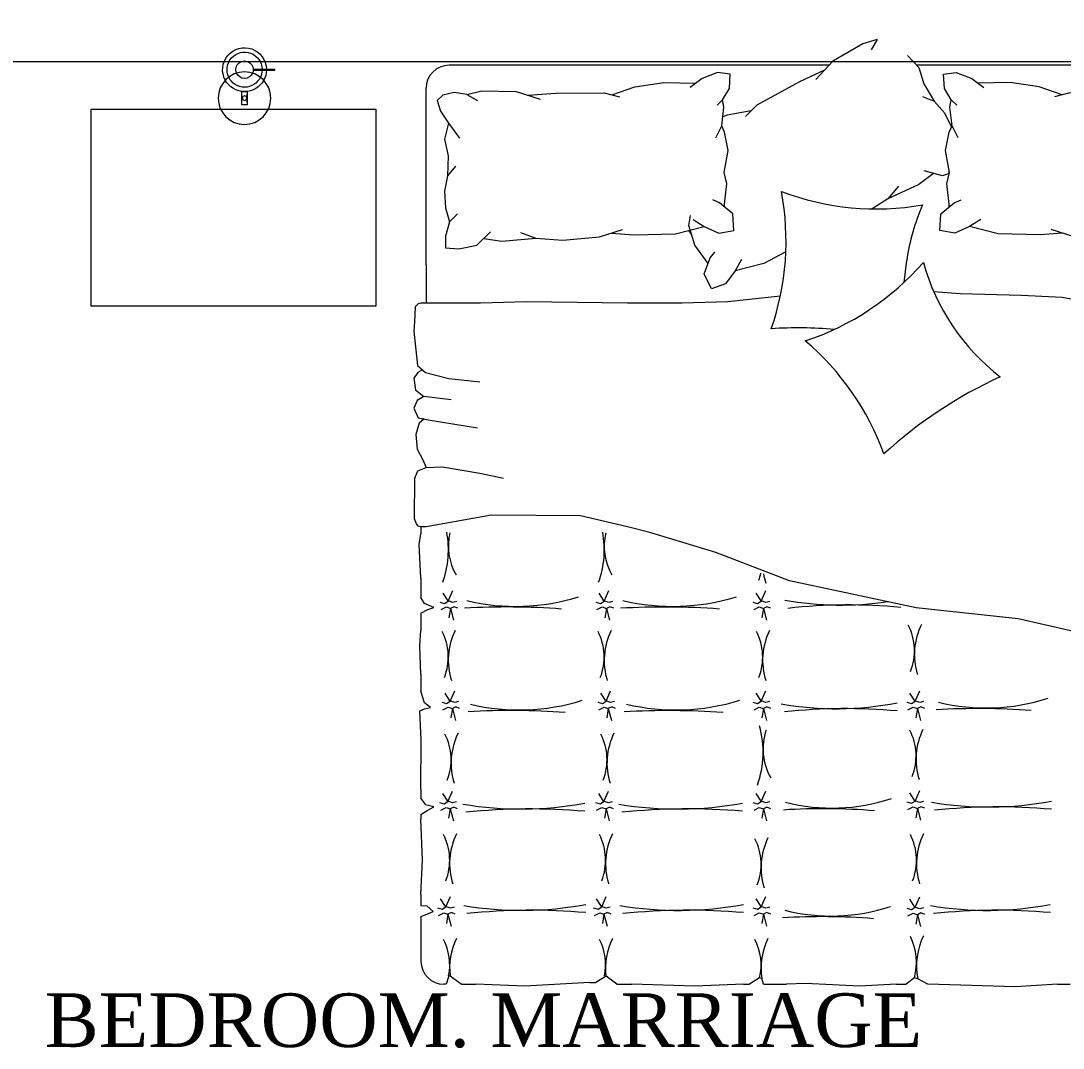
# Model space of a CAD drawing. Header units: millimetres. Extents: x -59 to 123, y 54 to 155.
# Drawn here: x -53.656 to -51.277, y 148.131 to 150.476 of the extents above; entities that cross this region are included whole.
import ezdxf

# ---------------------------------------------------------------- set-up
doc = ezdxf.new("R2010")
doc.units = ezdxf.units.MM
doc.linetypes.add('CONTINUA', pattern=[0])
doc.layers.get('0').update_dxf_attribs({"lineweight": 9})
doc.layers.get('Defpoints').update_dxf_attribs({"lineweight": 0})
doc.layers.add('A-COT', color=8, linetype='Continuous')
doc.layers.add('A-TEX 010', color=7, linetype='Continuous')
doc.layers.add('mobiliario', color=7, linetype='Continuous', lineweight=0)
doc.layers.add('MUROS', color=7, linetype='Continuous', lineweight=80)
doc.styles.add('ROMANS', font='ROMANS.SHX', dxfattribs={"width": 1.35, "height": 0.29})
doc.styles.add('style1', font='arial.ttf', dxfattribs={"height": 0.1})
doc.dimstyles.new('luis1', dxfattribs={"dimtxt": 0.1, "dimasz": 0.08, "dimexe": 0.08, "dimexo": 0.08, "dimgap": 0.08, "dimtad": 2, "dimzin": 4, "dimdsep": 46, "dimtxsty": 'style1', "dimblk": 'ARCHTICK', "dimcen": 2, "dimdle": 0.08, "dimclrd": 256, "dimclre": 256, "dimclrt": 256, "dimadec": 0, "dimazin": 1, "dimtfac": 1, "dimtix": 1, "dimtmove": 0, "dimatfit": 3, "dimfxl": 1, "dimtolj": 1, "dimarcsym": 0})

# ---------------------------------------------------------------- blocks, each defined once
blk = doc.blocks.new('luminaria')
for p, q in [((998.316, 404.5172), (998.316, 404.5197)), ((998.3655, 404.5197), (998.316, 404.5197)), ((998.3655, 404.5172), (998.316, 404.5172)), ((998.3792, 404.4684), (998.3792, 404.4384)), ((998.3917, 404.4684), (998.3792, 404.4684)), ((998.3917, 404.4384), (998.3917, 404.4684)), ((998.3792, 404.4444), (998.3792, 404.4624)), ((998.3792, 404.4484), (998.3792, 404.4584)), ((998.3792, 404.4384), (998.3917, 404.4384))]:
    blk.add_line(p, q)
for radius in [0.06, 0.005]:
    blk.add_circle((998.3855, 404.4534), radius)
for radius, start, end in [(0.05, 331.2643, 178.5675), (0.04, 334.6666, 178.2092), (0.02, 336.782, 203.218), (0.05, 181.4325, 208.7357), (0.04, 181.7908, 205.3334), (0.05, 208.7357, 331.2643), (0.04, 205.3334, 334.6666), (0.02, 203.218, 336.782)]:
    blk.add_arc((998.3855, 404.5184), radius, start, end)
blk = doc.blocks.new('CAMA MATRIMONIAL')
at = {"layer": 'mobiliario'}
for p, q in [((2857.375, 870.6048), (2857.3417, 870.5949)), ((2857.375, 870.6048), (2857.3611, 870.581)), ((2857.3417, 870.5949), (2857.2738, 870.5556)), ((2857.4437, 870.5682), (2857.4698, 870.5406)), ((2857.2648, 870.5459), (2856.3973, 870.5459)), ((2857.2738, 870.5556), (2857.2349, 870.5135)), ((2858.1682, 870.5459), (2857.4647, 870.5459)), ((2857.4698, 870.5406), (2857.4813, 870.5038)), ((2856.3449, 870.0907), (2856.3449, 870.4935)), ((2857.4813, 870.5038), (2857.5047, 870.4643)), ((2857.5394, 870.2988), (2857.5394, 870.3037)), ((2857.0261, 870.2229), (2857.0261, 870.2268)), ((2857.5394, 870.2229), (2857.5394, 870.2268)), ((2856.9513, 870.1591), (2856.9489, 870.1634)), ((2856.3449, 870.0907), (2856.3449, 870.0033)), ((2857.442, 870.1008), (2857.4356, 870.0501)), ((2857.5638, 870.0241), (2857.5039, 870.029)), ((2857.7041, 870.0203), (2857.5638, 870.0241)), ((2856.3449, 870.0033), (2856.3333, 870.0033)), ((2856.3256, 869.8606), (2856.3436, 869.845)), ((2856.3436, 869.845), (2856.3972, 869.831)), ((2856.3972, 869.831), (2856.4674, 869.8233)), ((2856.3245, 869.7812), (2856.3168, 869.7634)), ((2856.3398, 869.7902), (2856.3245, 869.7812)), ((2856.4024, 869.7825), (2856.3398, 869.7902)), ((2856.3168, 869.7634), (2856.3271, 869.7417)), ((2856.3271, 869.7417), (2856.35, 869.7366)), ((2856.35, 869.7366), (2856.4623, 869.7188)), ((2856.345, 869.628), (2856.3826, 869.6295)), ((2856.3826, 869.6295), (2856.4678, 869.615)), ((2856.3192, 869.6034), (2856.3262, 869.6208)), ((2856.3262, 869.6208), (2856.345, 869.628)), ((2856.4678, 869.615), (2856.5213, 869.6035)), ((2856.3333, 869.493), (2856.3333, 869.4768)), ((2856.3449, 869.493), (2856.3333, 869.493)), ((2856.3333, 869.3756), (2856.3333, 869.3312)), ((2856.3333, 869.296), (2856.3333, 869.2561)), ((2856.3333, 869.1565), (2856.3333, 869.118)), ((2856.3333, 868.8943), (2856.3333, 868.8736)), ((2856.3333, 868.8361), (2856.3333, 868.8254)), ((2856.3333, 868.6538), (2856.3333, 868.6277)), ((2856.3333, 868.6032), (2856.3333, 868.5012)), ((2856.7806, 868.4488), (2856.7557, 868.4674)), ((2856.391, 868.4488), (2856.3857, 868.4488)), ((2856.4247, 868.4488), (2856.4585, 868.4488)), ((2856.7187, 868.4528), (2856.7325, 868.4528)), ((2856.7806, 868.4488), (2856.8144, 868.4488)), ((2857.0693, 868.4488), (2857.0831, 868.4488)), ((2857.1149, 868.4488), (2857.1674, 868.4488)), ((2857.418, 868.4488), (2857.441, 868.4488)), ((2857.7864, 868.4488), (2857.8149, 868.4488))]:
    blk.add_line(p, q, dxfattribs=at)
for points in [[(2857.2545, 870.5347), (2857.1973, 870.5079), (2857.1003, 870.4545), (2857.0744, 870.4292)], [(2857.0092, 870.455), (2857.0218, 870.4672), (2857.0375, 870.493), (2857.0393, 870.5255), (2857.0104, 870.5295), (2856.9749, 870.5159), (2856.9475, 870.4951)], [(2857.5563, 870.455), (2857.5437, 870.4672), (2857.528, 870.493), (2857.5262, 870.5255), (2857.5551, 870.5295), (2857.5906, 870.5159), (2857.618, 870.4951)], [(2856.4383, 870.4795), (2856.4722, 870.4873), (2856.5506, 870.4863), (2856.6052, 870.4686)], [(2856.7689, 870.4786), (2856.8213, 870.497), (2856.8876, 870.5068), (2856.9606, 870.505)], [(2857.7966, 870.4786), (2857.7442, 870.497), (2857.6779, 870.5068), (2857.6049, 870.505)], [(2856.4383, 870.4795), (2856.4094, 870.4835), (2856.383, 870.478), (2856.3704, 870.4658), (2856.3776, 870.4414), (2856.3964, 870.4139), (2856.4215, 870.3792)], [(2856.4383, 870.4795), (2856.4621, 870.4657)], [(2856.5777, 870.4775), (2856.6407, 870.4822), (2856.7514, 870.4832), (2856.7864, 870.4739)], [(2857.0061, 870.3803), (2857.0197, 870.4079), (2857.0248, 870.4502), (2857.0218, 870.4672)], [(2857.4784, 870.4748), (2857.5047, 870.4643), (2857.5282, 870.4376), (2857.5448, 870.4033)], [(2857.5594, 870.3803), (2857.5458, 870.4079), (2857.5407, 870.4502), (2857.5437, 870.4672)], [(2857.9878, 870.4775), (2857.9248, 870.4822), (2857.8141, 870.4832), (2857.7791, 870.4739)], [(2857.0873, 870.4419), (2857.0326, 870.4323), (2857.0222, 870.4283)], [(2856.3964, 870.4139), (2856.3872, 870.3771), (2856.3952, 870.3394), (2856.3942, 870.2935)], [(2857.0256, 870.3009), (2857.0346, 870.3515), (2857.0263, 870.393), (2857.0197, 870.4079)], [(2857.5399, 870.3009), (2857.5309, 870.3515), (2857.5392, 870.393), (2857.5458, 870.4079)], [(2856.412, 870.3156), (2856.3942, 870.2935), (2856.3867, 870.2587), (2856.3891, 870.2207), (2856.3986, 870.1888)], [(2857.0257, 870.2232), (2857.0316, 870.275), (2857.0256, 870.3009)], [(2857.5031, 870.2993), (2857.4699, 870.2738), (2857.3987, 870.2413)], [(2857.5394, 870.2986), (2857.5239, 870.2936), (2857.4822, 870.3051)], [(2857.5398, 870.2232), (2857.5339, 870.275), (2857.5399, 870.3009)], [(2857.423, 870.27), (2857.3987, 870.2413), (2857.3631, 870.2182)], [(2856.9544, 870.1939), (2856.9801, 870.1783), (2857.0135, 870.1631), (2857.0476, 870.169), (2857.0453, 870.2071), (2857.0151, 870.2319), (2856.9994, 870.2386)], [(2857.6112, 870.1939), (2857.5854, 870.1783), (2857.552, 870.1631), (2857.5179, 870.169), (2857.5202, 870.2071), (2857.5504, 870.2319), (2857.5661, 870.2386)], [(2856.4166, 870.2071), (2856.3986, 870.1888), (2856.3892, 870.1558), (2856.3889, 870.129), (2856.4196, 870.1271), (2856.4611, 870.1353), (2856.4917, 870.1658)], [(2856.9887, 870.0934), (2856.9582, 870.1357), (2856.9451, 870.1801), (2856.9488, 870.2031)], [(2856.7682, 870.1628), (2856.8189, 870.1589), (2856.9143, 870.1609), (2856.9801, 870.1783)], [(2857.7973, 870.1628), (2857.7466, 870.1589), (2857.6512, 870.1609), (2857.5854, 870.1783)], [(2856.5606, 870.1643), (2856.5958, 870.1511), (2856.6572, 870.1472), (2856.7408, 870.1542), (2856.7933, 870.1708)], [(2856.9507, 870.1612), (2856.9444, 870.1688)], [(2858.0049, 870.1643), (2857.9697, 870.1511), (2857.9083, 870.1472), (2857.8247, 870.1542), (2857.7722, 870.1708)], [(2856.4764, 870.1505), (2856.5179, 870.1445), (2856.5958, 870.1511)], [(2857.0652, 870.1029), (2857.0504, 870.0766), (2857.0287, 870.047), (2856.9962, 870.0355), (2856.9796, 870.0698), (2856.9936, 870.1063), (2857.004, 870.1198)], [(2857.1662, 870.1205), (2857.1163, 870.0937), (2857.0504, 870.0766)], [(2857.1537, 870.0193), (2857.034, 870.0064), (2856.9293, 870.0033), (2856.8051, 870.0033)], [(2858.2207, 869.95), (2858.0191, 869.9747), (2857.797, 870.0158), (2857.7041, 870.0203)], [(2856.3333, 870.0033), (2856.3272, 870.0013), (2856.3204, 869.9945), (2856.3185, 869.9604), (2856.3172, 869.9389)], [(2856.8051, 870.0033), (2856.5738, 870.0064), (2856.4691, 870.0033), (2856.3449, 870.0033)], [(2856.3172, 869.9389), (2856.3256, 869.8606)], [(2856.3369, 869.8508), (2856.3258, 869.845), (2856.3168, 869.8323), (2856.3207, 869.8055), (2856.3398, 869.7902)], [(2856.3403, 869.7388), (2856.3291, 869.7291), (2856.3219, 869.7031), (2856.3248, 869.6699), (2856.3378, 869.6454), (2856.345, 869.628)], [(2856.3333, 869.493), (2856.3267, 869.4942), (2856.3227, 869.4997), (2856.3188, 869.5112), (2856.3192, 869.6034)], [(2856.8051, 869.493), (2856.6971, 869.5175), (2856.4944, 869.5195), (2856.3449, 869.493)], [(2858.2207, 869.1425), (2858.0967, 869.1598), (2857.9704, 869.2183), (2857.8164, 869.2553), (2857.6963, 869.283), (2857.4634, 869.3076), (2857.1748, 869.3691), (2857.0063, 869.4338), (2856.8554, 869.4799), (2856.8051, 869.493)], [(2856.3333, 869.3756), (2856.3291, 869.4523), (2856.3333, 869.4768)], [(2856.3764, 869.3211), (2856.3873, 869.318), (2856.3955, 869.3232), (2856.406, 869.3472)], [(2856.7323, 869.3211), (2856.7432, 869.318), (2856.7514, 869.3232), (2856.7619, 869.3472)], [(2857.0908, 869.3211), (2857.1017, 869.318), (2857.1099, 869.3232), (2857.1204, 869.3472)], [(2856.3333, 869.296), (2856.349, 869.3037), (2856.3628, 869.3083), (2856.3414, 869.3175), (2856.3333, 869.3312)], [(2856.4149, 869.3223), (2856.406, 869.32), (2856.3951, 869.3239), (2856.3838, 869.3417)], [(2856.7708, 869.3223), (2856.7619, 869.32), (2856.751, 869.3239), (2856.7397, 869.3417)], [(2857.1293, 869.3223), (2857.1204, 869.32), (2857.1095, 869.3239), (2857.0982, 869.3417)], [(2856.3792, 869.3037), (2856.3912, 869.3099), (2856.4006, 869.3064), (2856.4079, 869.2796)], [(2856.4173, 869.3068), (2856.4087, 869.3103), (2856.4006, 869.3064), (2856.397, 869.285)], [(2856.7351, 869.3037), (2856.7471, 869.3099), (2856.7565, 869.3064), (2856.7638, 869.2796)], [(2856.7732, 869.3068), (2856.7646, 869.3103), (2856.7565, 869.3064), (2856.753, 869.285)], [(2857.0935, 869.3037), (2857.1056, 869.3099), (2857.1149, 869.3064), (2857.1223, 869.2796)], [(2857.1316, 869.3068), (2857.1231, 869.3103), (2857.1149, 869.3064), (2857.1114, 869.285)], [(2856.3333, 869.1565), (2856.3306, 869.2209), (2856.3333, 869.2561)], [(2856.3333, 868.8943), (2856.3338, 869.0069), (2856.3308, 869.0728), (2856.3415, 869.0774), (2856.3553, 869.0805), (2856.3415, 869.0912), (2856.3333, 869.118)], [(2856.3808, 869.0927), (2856.3917, 869.0896), (2856.3999, 869.0948), (2856.4104, 869.1187)], [(2856.4193, 869.0939), (2856.4104, 869.0915), (2856.3995, 869.0954), (2856.3882, 869.1133)], [(2856.7367, 869.0927), (2856.7476, 869.0896), (2856.7558, 869.0948), (2856.7663, 869.1187)], [(2856.7752, 869.0939), (2856.7663, 869.0915), (2856.7554, 869.0954), (2856.7441, 869.1133)], [(2857.0908, 869.0927), (2857.1017, 869.0896), (2857.1099, 869.0948), (2857.1204, 869.1187)], [(2857.1293, 869.0939), (2857.1204, 869.0915), (2857.1095, 869.0954), (2857.0982, 869.1133)], [(2857.4423, 869.0927), (2857.4531, 869.0896), (2857.4613, 869.0948), (2857.4718, 869.1187)], [(2857.4808, 869.0939), (2857.4718, 869.0915), (2857.4609, 869.0954), (2857.4496, 869.1133)], [(2856.4216, 869.0783), (2856.4131, 869.0818), (2856.4049, 869.0779), (2856.4014, 869.0566)], [(2856.7775, 869.0783), (2856.769, 869.0818), (2856.7608, 869.0779), (2856.7573, 869.0566)], [(2857.1316, 869.0783), (2857.1231, 869.0818), (2857.1149, 869.0779), (2857.1114, 869.0566)], [(2857.4831, 869.0783), (2857.4745, 869.0818), (2857.4664, 869.0779), (2857.4629, 869.0566)], [(2856.3835, 869.0752), (2856.3956, 869.0814), (2856.4049, 869.0779), (2856.4123, 869.0511)], [(2856.7394, 869.0752), (2856.7515, 869.0814), (2856.7608, 869.0779), (2856.7682, 869.0511)], [(2857.0935, 869.0752), (2857.1056, 869.0814), (2857.1149, 869.0779), (2857.1223, 869.0511)], [(2857.445, 869.0752), (2857.457, 869.0814), (2857.4664, 869.0779), (2857.4738, 869.0511)], [(2856.3333, 868.8361), (2856.3492, 868.8461), (2856.363, 868.8537), (2856.3446, 868.8583), (2856.3333, 868.8736)], [(2856.3757, 868.8638), (2856.3866, 868.8607), (2856.3948, 868.8658), (2856.4053, 868.8898)], [(2856.4142, 868.8649), (2856.4053, 868.8626), (2856.3944, 868.8665), (2856.3831, 868.8844)], [(2856.7316, 868.8638), (2856.7425, 868.8607), (2856.7507, 868.8658), (2856.7612, 868.8898)], [(2856.7701, 868.8649), (2856.7612, 868.8626), (2856.7503, 868.8665), (2856.739, 868.8844)], [(2857.0908, 868.8638), (2857.1017, 868.8607), (2857.1099, 868.8658), (2857.1204, 868.8898)], [(2857.1293, 868.8649), (2857.1204, 868.8626), (2857.1095, 868.8665), (2857.0982, 868.8844)], [(2857.4423, 868.8649), (2857.4531, 868.8618), (2857.4613, 868.867), (2857.4718, 868.8909)], [(2857.4808, 868.8661), (2857.4718, 868.8637), (2857.4609, 868.8676), (2857.4496, 868.8855)], [(2856.3784, 868.8463), (2856.3905, 868.8525), (2856.3998, 868.849), (2856.4072, 868.8222)], [(2856.4165, 868.8494), (2856.408, 868.8529), (2856.3998, 868.849), (2856.3963, 868.8276)], [(2856.7343, 868.8463), (2856.7464, 868.8525), (2856.7557, 868.849), (2856.7631, 868.8222)], [(2856.7724, 868.8494), (2856.7639, 868.8529), (2856.7557, 868.849), (2856.7522, 868.8276)], [(2857.0935, 868.8463), (2857.1056, 868.8525), (2857.1149, 868.849), (2857.1223, 868.8222)], [(2857.1316, 868.8494), (2857.1231, 868.8529), (2857.1149, 868.849), (2857.1114, 868.8276)], [(2857.445, 868.8474), (2857.457, 868.8536), (2857.4664, 868.8501), (2857.4738, 868.8233)], [(2857.4831, 868.8505), (2857.4745, 868.854), (2857.4664, 868.8501), (2857.4629, 868.8288)], [(2856.3333, 868.6538), (2856.3369, 868.7327), (2856.3333, 868.8254)], [(2856.3708, 868.6234), (2856.3817, 868.6203), (2856.3899, 868.6254), (2856.4004, 868.6494)], [(2856.4093, 868.6245), (2856.4004, 868.6222), (2856.3895, 868.6261), (2856.3782, 868.644)], [(2856.7267, 868.6234), (2856.7376, 868.6203), (2856.7458, 868.6254), (2856.7563, 868.6494)], [(2856.7652, 868.6245), (2856.7563, 868.6222), (2856.7454, 868.6261), (2856.7341, 868.644)], [(2857.0908, 868.6234), (2857.1017, 868.6203), (2857.1099, 868.6254), (2857.1204, 868.6494)], [(2857.1293, 868.6245), (2857.1204, 868.6222), (2857.1095, 868.6261), (2857.0982, 868.644)], [(2857.4423, 868.6225), (2857.4531, 868.6193), (2857.4613, 868.6245), (2857.4718, 868.6485)], [(2857.4808, 868.6236), (2857.4718, 868.6213), (2857.4609, 868.6252), (2857.4496, 868.6431)], [(2856.3333, 868.6032), (2856.3507, 868.6101), (2856.3614, 868.6147), (2856.3476, 868.627), (2856.3333, 868.6277)], [(2856.3736, 868.6059), (2856.3856, 868.6121), (2856.3949, 868.6086), (2856.4023, 868.5818)], [(2856.4117, 868.609), (2856.4031, 868.6125), (2856.3949, 868.6086), (2856.3914, 868.5872)], [(2856.7295, 868.6059), (2856.7415, 868.6121), (2856.7508, 868.6086), (2856.7582, 868.5818)], [(2856.7676, 868.609), (2856.759, 868.6125), (2856.7508, 868.6086), (2856.7473, 868.5872)], [(2857.0935, 868.6059), (2857.1056, 868.6121), (2857.1149, 868.6086), (2857.1223, 868.5818)], [(2857.1316, 868.609), (2857.1231, 868.6125), (2857.1149, 868.6086), (2857.1114, 868.5872)], [(2857.445, 868.605), (2857.457, 868.6112), (2857.4664, 868.6077), (2857.4738, 868.5809)], [(2857.4831, 868.6081), (2857.4745, 868.6116), (2857.4664, 868.6077), (2857.4629, 868.5863)], [(2856.4247, 868.4488), (2856.3998, 868.4674), (2856.3965, 868.4681), (2856.3908, 868.4488)], [(2856.7557, 868.4674), (2856.7325, 868.4528)], [(2857.1149, 868.4488), (2857.1113, 868.4623), (2857.1063, 868.4635), (2857.0831, 868.4488)], [(2857.7864, 868.4488), (2857.6905, 868.443), (2857.4901, 868.4488), (2857.4675, 868.4614), (2857.4596, 868.4636), (2857.441, 868.4488)], [(2856.7187, 868.4528), (2856.57, 868.4446), (2856.4585, 868.4488)], [(2857.0693, 868.4488), (2856.9584, 868.4446), (2856.8144, 868.4488)], [(2857.418, 868.4488), (2857.3342, 868.4445), (2857.2109, 868.4507), (2857.1674, 868.4488)]]:
    blk.add_lwpolyline(points, dxfattribs=at)
blk.add_lwpolyline([(2856.2305, 869.9959), (2855.5805, 869.9959), (2855.5805, 870.4459), (2856.2305, 870.4459)], close=True, dxfattribs=at)
for centre, radius, start, end in [((2856.3973, 870.4935), 0.0524, 90, 180), ((2856.5547, 870.1449), 0.612, 340.9059, 10.6528), ((2857.3732, 870.8283), 0.6101, 249.159, 279.9254), ((2857.9327, 870.0281), 0.496, 156.3276, 171.5768), ((2857.0196, 870.4964), 0.6101, 288.238, 319.0044), ((2857.9583, 870.2279), 0.496, 195.4066, 232.4063), ((2857.1943, 868.9347), 1.0119, 85.311, 93.4716), ((2856.815, 869.45), 0.612, 19.9849, 49.7318), ((2858.0744, 868.9136), 1.0119, 114.4421, 132.5506), ((2856.1755, 869.4405), 0.2204, 340.2707, 10.4931), ((2856.5281, 869.449), 0.1324, 167.0109, 209.9939), ((2856.5314, 869.4405), 0.2204, 340.2707, 10.4931), ((2856.884, 869.449), 0.1324, 167.0109, 209.9939), ((2856.9855, 869.4182), 0.1278, 338.4806, 345.7602), ((2857.2677, 869.4103), 0.1545, 189.385, 197.3557), ((2856.5496, 869.7893), 0.4782, 256.4981, 287.4473), ((2856.9074, 869.8055), 0.4943, 256.7218, 287.1573), ((2857.291, 870.0502), 0.736, 260.0625, 278.4138), ((2856.5307, 867.6869), 1.6229, 85.6309, 93.4607), ((2856.8885, 867.6224), 1.6873, 85.7151, 93.394), ((2857.3112, 868.0364), 1.278, 84.7287, 96.3004), ((2856.2679, 869.1957), 0.1278, 338.4806, 27.2489), ((2856.5501, 869.1879), 0.1545, 153.8397, 197.3557), ((2856.6238, 869.1957), 0.1278, 338.4806, 27.2489), ((2856.906, 869.1879), 0.1545, 153.8397, 197.3557), ((2856.9855, 869.1957), 0.1278, 338.4806, 27.2489), ((2857.2677, 869.1879), 0.1545, 153.8397, 197.3557), ((2857.3321, 869.2098), 0.1278, 338.4806, 27.2489), ((2857.6143, 869.202), 0.1545, 153.8397, 197.3557), ((2856.5578, 869.553), 0.4782, 256.4981, 287.4473), ((2856.9156, 869.5692), 0.4943, 256.7218, 287.1573), ((2857.2819, 869.8028), 0.7251, 259.988, 281.0142), ((2857.624, 869.54), 0.4606, 256.2425, 287.7787), ((2856.5389, 867.4506), 1.6229, 85.6309, 93.4607), ((2856.8967, 867.3861), 1.6873, 85.7151, 93.394), ((2857.303, 867.7999), 1.278, 84.7287, 96.3004), ((2857.605, 867.5247), 1.5533, 85.534, 93.5375), ((2856.8939, 868.9776), 0.2204, 340.2707, 16.0147), ((2856.2743, 868.9613), 0.1278, 338.4806, 27.2489), ((2856.5565, 868.9535), 0.1545, 153.8397, 197.3557), ((2856.6302, 868.9613), 0.1278, 338.4806, 27.2489), ((2856.9124, 868.9535), 0.1545, 153.8397, 197.3557), ((2857.2465, 868.986), 0.1324, 161.0081, 209.9939), ((2857.3357, 868.9701), 0.1278, 338.4806, 27.2489), ((2857.6178, 868.9623), 0.1545, 153.8397, 197.3557), ((2857.2714, 869.2799), 0.429, 255.7419, 288.428), ((2856.5616, 869.6506), 0.8017, 260.4794, 280.4733), ((2856.5836, 867.4315), 1.4175, 84.9951, 95.982), ((2856.9195, 869.6757), 0.8269, 260.6255, 280.3125), ((2856.9419, 867.3857), 1.4634, 85.0741, 95.8875), ((2857.2524, 867.4214), 1.4281, 85.3423, 93.6892), ((2857.6292, 869.6279), 0.7745, 260.3129, 280.6566), ((2857.651, 867.4858), 1.3678, 84.9049, 96.0898), ((2856.2711, 868.732), 0.1278, 338.4806, 27.2489), ((2856.5532, 868.7242), 0.1545, 153.8397, 197.3557), ((2856.627, 868.732), 0.1278, 338.4806, 27.2489), ((2856.9091, 868.7242), 0.1545, 153.8397, 197.3557), ((2856.9819, 868.7225), 0.1278, 338.4806, 27.2489), ((2857.2641, 868.7147), 0.1545, 153.8397, 197.3557), ((2857.3368, 868.732), 0.1278, 338.4806, 27.2489), ((2857.619, 868.7242), 0.1545, 153.8397, 197.3557), ((2856.5636, 869.4193), 0.8017, 260.4794, 280.4733), ((2856.9216, 869.4444), 0.8269, 260.6255, 280.3125), ((2857.6267, 869.392), 0.7745, 260.3129, 280.6566), ((2856.5857, 867.2003), 1.4175, 84.9951, 95.982), ((2856.944, 867.1544), 1.4634, 85.0741, 95.8875), ((2857.2692, 869.0336), 0.429, 255.7419, 288.428), ((2857.6485, 867.25), 1.3678, 84.9049, 96.0898), ((2857.2502, 867.1751), 1.4281, 85.3423, 93.6892), ((2857.619, 868.4913), 0.1545, 153.8397, 191.1795), ((2856.2711, 868.4929), 0.1278, 348.8147, 27.2489), ((2856.5532, 868.4851), 0.1545, 153.8397, 186.5494), ((2856.627, 868.4929), 0.1278, 348.8147, 27.2489), ((2856.9091, 868.4851), 0.1545, 153.8397, 186.5494), ((2856.9819, 868.4929), 0.1278, 346.6664, 27.2489), ((2857.2641, 868.4851), 0.1545, 153.8397, 188.5015), ((2857.3368, 868.4991), 0.1278, 343.8687, 27.2489), ((2856.3857, 868.5012), 0.0524, 180, 270)]:
    blk.add_arc(centre, radius, start, end, dxfattribs=at)
at = {"layer": 'mobiliario', "extrusion": (0, 0, -1), "zscale": -1}
blk.add_blockref('luminaria', (-3854.316, 466.0175, 0), dxfattribs=at)
blk = doc.blocks.new('_ArchTick')
at = {"color": 0, "linetype": 'ByBlock', "const_width": 0.15}
blk.add_lwpolyline([(-0.5, -0.5), (0.5, 0.5)], dxfattribs=at)
blk = doc.blocks.new('*D192')
at = {"layer": 'A-COT', "linetype": 'Continuous', "lineweight": -2, "transparency": 16777216}
for p, q in [((-54.6056, 150.6886), (-54.6056, 150.8686)), ((-49.3056, 150.6886), (-49.3056, 150.8686)), ((-54.6856, 150.7886), (-49.2256, 150.7886))]:
    blk.add_line(p, q, dxfattribs=at)
at = {"layer": 'Defpoints', "color": 0, "linetype": 'CONTINUA', "transparency": 16777216}
for p in [(-49.3056, 150.7886), (-54.6056, 150.3823), (-49.3056, 150.3823)]:
    blk.add_point(p, dxfattribs=at)
at = {"layer": 'A-COT', "linetype": 'CONTINUA', "lineweight": -2, "transparency": 16777216, "xscale": 0.08, "yscale": 0.08, "zscale": 0.08, "rotation": 180}
blk.add_blockref('_ArchTick', (-54.6056, 150.7886), dxfattribs=at)
at = {"layer": 'A-COT', "linetype": 'CONTINUA', "lineweight": -2, "transparency": 16777216, "xscale": 0.08, "yscale": 0.08, "zscale": 0.08}
blk.add_blockref('_ArchTick', (-49.3056, 150.7886), dxfattribs=at)
at = {"layer": 'A-COT', "linetype": 'CONTINUA', "lineweight": 5, "transparency": 16777216, "insert": (-51.9556, 150.9197), "char_height": 0.1, "attachment_point": 5, "style": 'style1'}
blk.add_mtext('\\A1;5.30', dxfattribs=at)

msp = doc.modelspace()

# ---------------------------------------------------------------- linework, layer by layer
at = {"layer": 'MUROS', "lineweight": 5}
msp.add_line((-49.3056, 150.3823), (-54.6056, 150.3823), dxfattribs=at)

# ---------------------------------------------------------------- block references
msp.add_blockref('CAMA MATRIMONIAL', (-2909.0758, -720.1717), dxfattribs=at)

# ---------------------------------------------------------------- texts
at = {"layer": 'A-TEX 010', "lineweight": 5, "insert": (-52.5999, 148.2565), "char_height": 0.1224, "attachment_point": 2, "style": 'ROMANS'}
msp.add_mtext('{\\fTimes New Roman|b0|i0|c0|p18;BEDROOM. MARRIAGE}', dxfattribs=at)

# ---------------------------------------------------------------- dimensions: what is measured, and where the dimension line sits
at = {"layer": 'A-COT', "linetype": 'CONTINUA', "lineweight": 5}
dim = msp.add_linear_dim(base=(-49.3056, 150.7886), p1=(-54.6056, 150.3823), p2=(-49.3056, 150.3823), dimstyle='luis1', override={"dimtmove": 1, "dimfxl": 0.1, "dimfxlon": 1, "dimarcsym": 2}, dxfattribs=at)
dim.commit()
dim.dimension.update_dxf_attribs({"geometry": '*D192', "text_midpoint": (-51.9556, 150.9197)})

doc.saveas('drawing.dxf')
